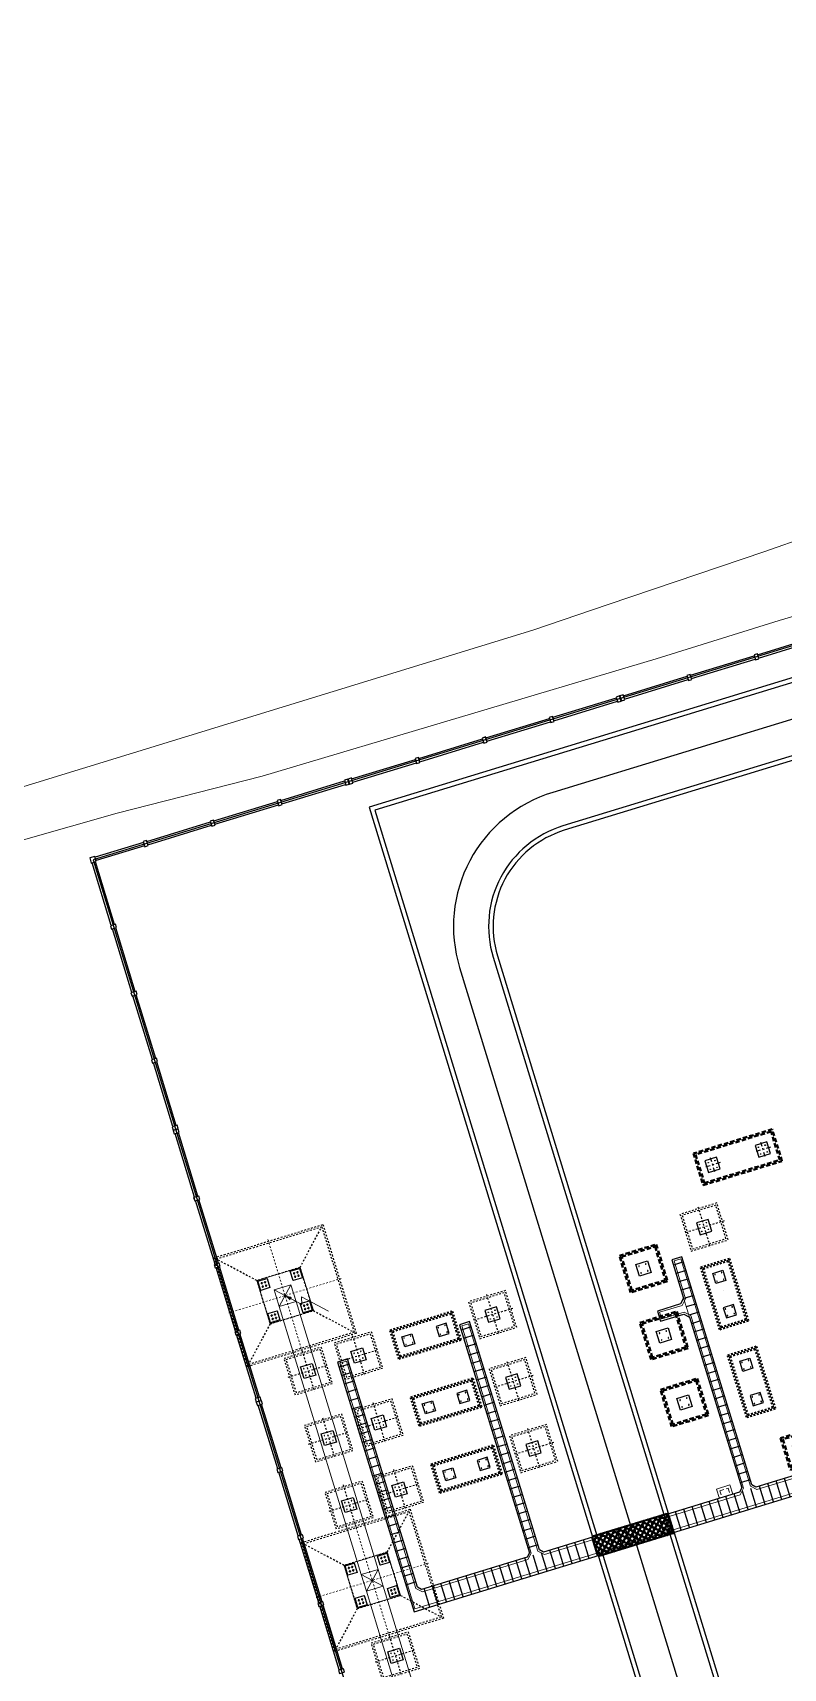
# Model space of a CAD drawing. Header units: inches. Extents: x 543393 to 2689207, y 1841861 to 9121372.
# Drawn here: x 547422.2 to 547465, y 1841939.3 to 1842032.7 of the extents above; entities that cross this region are included whole.
import ezdxf

# ---------------------------------------------------------------- set-up
doc = ezdxf.new("R2010")
doc.units = ezdxf.units.IN
doc.header["$MEASUREMENT"] = 0
for name, pattern in [('02 Xref HH1 MBXD$0$HIDDEN', [0.375, 0.25, -0.125]), ('02 Xref HH1 NDK$0$DASHDOT', [1, 0.5, -0.25, 0, -0.25]), ('02 Xref KB1 MBTB$0$HIDDEN', [0.375, 0.25, -0.125]), ('DASHDOT', [1, 0.5, -0.25, 0, -0.25]), ('DASHED2', [0.375, 0.25, -0.125]), ('HIDDEN', [0.375, 0.25, -0.125])]:
    doc.linetypes.add(name, pattern=pattern)
for name, color, linetype in [('0.TEXT', 7, 'Continuous'), ('02 Xref HT MBXD V2$0$0.DUONG O TO MOI', 4, 'Continuous'), ('02 Xref HT MBXD V2$0$0.MC HH1', 3, 'Continuous'), ('02 Xref KB1 MBTB$0$DUKIEN', 6, '02 Xref KB1 MBTB$0$HIDDEN'), ('0_Central_Road', 9, 'Continuous'), ('Duong', 4, 'Continuous'), ('Giai doan nay (muong cap)', 9, 'Continuous'), ('LAPMOI', 4, 'Continuous'), ('mongs tb', 4, 'Continuous'), ('PDF17_MONG', 7, 'Continuous'), ('PDF17_TAM', 8, 'Continuous'), ('XD-Mong TB', 4, 'Continuous')]:
    doc.layers.add(name, color=color, linetype=linetype)
for name, color, linetype, lineweight in [('02 Xref KB1 MBTB$0$00', 5, 'Continuous', 9), ('1_Kim_CS', 1, 'Continuous', 9), ('COT THEP', 7, 'Continuous', 9), ('HTPP-220', 4, 'Continuous', 40), ('Level 30', 7, 'Continuous', 0)]:
    doc.layers.add(name, color=color, linetype=linetype, lineweight=lineweight)

# ---------------------------------------------------------------- blocks, each defined once
blk = doc.blocks.new('HR')
at = {"layer": 'LAPMOI'}
for points in [[(197005, 65096), (197205, 65096), (197205, 65396), (197005, 65396)], [(201005, 65096), (201205, 65096), (201205, 65396), (201005, 65396)]]:
    blk.add_lwpolyline(points, close=True, dxfattribs=at)
for points in [[(197205, 65346), (201005, 65346)], [(197205, 65146), (201005, 65146)]]:
    blk.add_lwpolyline(points, dxfattribs=at)
blk = doc.blocks.new('MT12')
at = {"color": 8, "linetype": '02 Xref KB1 MBTB$0$HIDDEN', "ltscale": 30}
for points in [[(-3250, -3250), (3250, -3250), (3250, 3250), (-3250, 3250)], [(-3150, -3150), (3150, -3150), (3150, 3150), (-3150, 3150)], [(-1291, 1291), (1291, 1291), (1291, -1291), (-1291, -1291)]]:
    blk.add_lwpolyline(points, close=True, dxfattribs=at)
for points in [[(-1291, 1291), (-3150, 3150)], [(1291, 1291), (3150, 3150)], [(-1291, -1291), (-3150, -3150)], [(1291, -1291), (3150, -3150)]]:
    blk.add_lwpolyline(points, dxfattribs=at)
for points in [[(-1241, 691), (-691, 691), (-691, 1241), (-1241, 1241)], [(691, 691), (1241, 691), (1241, 1241), (691, 1241)], [(-1241, -1241), (-691, -1241), (-691, -691), (-1241, -691)], [(691, -1241), (1241, -1241), (1241, -691), (691, -691)]]:
    blk.add_lwpolyline(points, close=True)
at = {"layer": 'PDF17_MONG', "color": 8, "linetype": 'HIDDEN', "lineweight": 25, "ltscale": 5000}
for centre in [(-1068, 1066), (-867, 1066), (864, 1066), (1065, 1066), (-1068, 868), (-867, 868), (864, 868), (1065, 868), (-1068, -866), (-867, -866), (864, -866), (1065, -866), (-1068, -1064), (-867, -1064), (864, -1064), (1065, -1064)]:
    blk.add_circle(centre, 27.8, dxfattribs=at)
at = {"layer": 'PDF17_TAM', "color": 8, "linetype": 'DASHDOT', "lineweight": 18, "ltscale": 20}
for points in [[(0, 3350), (0, -3350)], [(-3350, 0), (3350, 0)]]:
    blk.add_lwpolyline(points, dxfattribs=at)
at = {"layer": 'PDF17_TAM', "color": 8, "linetype": 'HIDDEN', "lineweight": 18, "ltscale": 5000}
for points in [[(-1006, 1065), (-1132, 1065)], [(-1066, 1128), (-1066, 1000)], [(-926, 1065), (-800, 1065)], [(-866, 1128), (-866, 1000)], [(926, 1065), (800, 1065)], [(866, 1128), (866, 1000)], [(1006, 1065), (1132, 1065)], [(1066, 1128), (1066, 1000)], [(-1006, 867), (-1132, 867)], [(-1066, 804), (-1066, 932)], [(-926, 867), (-800, 867)], [(-866, 804), (-866, 932)], [(926, 867), (800, 867)], [(866, 804), (866, 932)], [(1006, 867), (1132, 867)], [(1066, 804), (1066, 932)], [(-1006, -867), (-1132, -867)], [(-1066, -804), (-1066, -932)], [(-926, -867), (-800, -867)], [(-866, -804), (-866, -932)], [(926, -867), (800, -867)], [(866, -804), (866, -932)], [(1006, -867), (1132, -867)], [(1066, -804), (1066, -932)], [(-1006, -1065), (-1132, -1065)], [(-1066, -1128), (-1066, -1000)], [(-926, -1065), (-800, -1065)], [(-866, -1128), (-866, -1000)], [(926, -1065), (800, -1065)], [(866, -1128), (866, -1000)], [(1006, -1065), (1132, -1065)], [(1066, -1128), (1066, -1000)]]:
    blk.add_lwpolyline(points, dxfattribs=at)
blk = doc.blocks.new('Kim_CS222')
at = {"layer": '1_Kim_CS', "color": 0, "linetype": 'ByBlock', "lineweight": -2, "ltscale": 0.5}
for p, q in [((-1050, 1403), (-228, 581)), ((-506, 506), (-228, 581)), ((0, 0), (-506, 506))]:
    blk.add_line(p, q, dxfattribs=at)
blk.add_lwpolyline([(0, 0, 0, 150, 0), (-177, 177, 150, 150, 0)], format="xyseb", dxfattribs=at)
blk = doc.blocks.new('MTB')
at = {"layer": 'mongs tb', "color": 8, "linetype": '02 Xref HH1 MBXD$0$HIDDEN', "ltscale": 30}
for points in [[(-1100, -1100), (1100, -1100), (1100, 1100), (-1100, 1100)], [(-1000, -1000), (1000, -1000), (1000, 1000), (-1000, 1000)]]:
    blk.add_lwpolyline(points, close=True, dxfattribs=at)
at = {"layer": 'mongs tb', "color": 8, "linetype": 'DASHDOT', "ltscale": 10}
for points in [[(0, 1200), (0, -1200)], [(-1200, 0), (1200, 0)]]:
    blk.add_lwpolyline(points, dxfattribs=at)
at = {"layer": 'mongs tb'}
blk.add_lwpolyline([(-350, -350), (350, -350), (350, 350), (-350, 350)], close=True, dxfattribs=at)
for centre in [(-199, 200), (201, 200), (-199, -199), (201, -199)]:
    blk.add_circle(centre, 15.1, dxfattribs=at)
blk = doc.blocks.new('MDCL -3')
at = {"color": 8, "linetype": '02 Xref HH1 NDK$0$DASHDOT', "ltscale": 10, "const_width": 0.05}
for points in [[(-1025, -962), (-1025, 971)], [(1025, -962), (1025, 971)], [(-2046, 0), (2019, 0)]]:
    blk.add_lwpolyline(points, dxfattribs=at)
at = {"color": 8, "linetype": '02 Xref HH1 MBXD$0$HIDDEN', "ltscale": 20}
for points in [[(1850, -850), (1850, 850), (-1850, 850), (-1850, -850)], [(1750, -750), (1750, 750), (-1750, 750), (-1750, -750)]]:
    blk.add_lwpolyline(points, close=True, dxfattribs=at)
at = {"layer": 'mongs tb'}
for points in [[(-725, -300), (-1325, -300), (-1325, 300), (-725, 300)], [(725, -300), (1325, -300), (1325, 300), (725, 300)]]:
    blk.add_lwpolyline(points, close=True, dxfattribs=at)
for centre in [(-1226, 200), (-825, 200), (825, 200), (1226, 200), (-1226, -200), (-825, -200), (825, -200), (1226, -200)]:
    blk.add_circle(centre, 15.4, dxfattribs=at)
blk = doc.blocks.new('GFDGDFG')
at = {"color": 8, "linetype": 'DASHED2', "ltscale": 1000}
for points in [[(-5100, -1100), (-2900, -1100), (-2900, 1100), (-5100, 1100)], [(-5000, -1000), (-3000, -1000), (-3000, 1000), (-5000, 1000)], [(-1100, -1100), (1100, -1100), (1100, 1100), (-1100, 1100)], [(-1000, -1000), (1000, -1000), (1000, 1000), (-1000, 1000)], [(2900, -1100), (5100, -1100), (5100, 1100), (2900, 1100)], [(3000, -1000), (5000, -1000), (5000, 1000), (3000, 1000)]]:
    blk.add_lwpolyline(points, close=True, dxfattribs=at)
at = {"layer": 'mongs tb'}
for points in [[(-4350, -350), (-3650, -350), (-3650, 350), (-4350, 350)], [(-350, -350), (350, -350), (350, 350), (-350, 350)], [(3650, -350), (4350, -350), (4350, 350), (3650, 350)]]:
    blk.add_lwpolyline(points, close=True, dxfattribs=at)
for centre in [(-4199, 200), (-3799, 200), (-199, 200), (201, 200), (3801, 200), (4201, 200), (-4199, -199), (-3799, -199), (-199, -199), (201, -199), (3801, -199), (4201, -199)]:
    blk.add_circle(centre, 15.1, dxfattribs=at)
blk = doc.blocks.new('X220 NC')
at = {"color": 0, "linetype": 'ByBlock', "lineweight": -2, "ltscale": 4500}
for p, q in [((3752640, -136418), (3751640, -137418)), ((3751640, -136418), (3752640, -137418)), ((3751640, -153418), (3751640, -137418)), ((3752640, -153418), (3752640, -137418)), ((3752640, -153418), (3751640, -154418)), ((3751640, -153418), (3752640, -154418))]:
    blk.add_line(p, q, dxfattribs=at)
for points in [[(3753431, -138209), (3750849, -138209), (3750849, -135627), (3753431, -135627)], [(3750899, -135677), (3751449, -135677), (3751449, -136227), (3750899, -136227)], [(3753381, -135677), (3752831, -135677), (3752831, -136227), (3753381, -136227)], [(3751640, -137418), (3752640, -137418), (3752640, -136418), (3751640, -136418)], [(3752640, -137418), (3751640, -137418), (3751640, -136418), (3752640, -136418)], [(3750899, -138159), (3751449, -138159), (3751449, -137609), (3750899, -137609)], [(3753381, -138159), (3752831, -138159), (3752831, -137609), (3753381, -137609)], [(3753431, -152627), (3750849, -152627), (3750849, -155209), (3753431, -155209)], [(3750899, -152677), (3751449, -152677), (3751449, -153227), (3750899, -153227)], [(3753381, -152677), (3752831, -152677), (3752831, -153227), (3753381, -153227)], [(3751640, -154418), (3752640, -154418), (3752640, -153418), (3751640, -153418)], [(3751640, -153418), (3752640, -153418), (3752640, -154418), (3751640, -154418)], [(3752640, -153418), (3751640, -153418), (3751640, -154418), (3752640, -154418)], [(3750899, -155159), (3751449, -155159), (3751449, -154609), (3750899, -154609)], [(3753381, -155159), (3752831, -155159), (3752831, -154609), (3753381, -154609)]]:
    blk.add_lwpolyline(points, close=True, dxfattribs=at)
blk = doc.blocks.new('Tru DTC')
at = {"color": 8, "linetype": 'HIDDEN', "ltscale": 1000, "elevation": 0}
for points in [[(146250, 33250), (144350, 33250), (144350, 28550), (146250, 28550)], [(146150, 33150), (144450, 33150), (144450, 28650), (146150, 28650)]]:
    blk.add_lwpolyline(points, close=True, dxfattribs=at)
at = {"layer": 'mongs tb', "elevation": 0}
for points in [[(145650, 32750), (144950, 32750), (144950, 32050), (145650, 32050)], [(145650, 29750), (144950, 29750), (144950, 29050), (145650, 29050)]]:
    blk.add_lwpolyline(points, close=True, dxfattribs=at)
at = {"layer": 'mongs tb', "color": 8, "linetype": 'DASHDOT', "ltscale": 500, "elevation": 0}
for points in [[(145300, 31950), (145300, 32850)], [(145750, 32400), (144850, 32400)], [(145750, 29400), (144850, 29400)], [(145300, 28950), (145300, 29850)]]:
    blk.add_lwpolyline(points, dxfattribs=at)
at = {"layer": 'mongs tb'}
for centre in [(145098, 32599, 0), (145098, 32199, 0), (145499, 32599, 0), (145499, 32199, 0), (145098, 29599, 0), (145098, 29199, 0), (145499, 29599, 0), (145499, 29199, 0)]:
    blk.add_circle(centre, 15.1, dxfattribs=at)
blk = doc.blocks.new('*U222')
at = {"layer": '02 Xref HT MBXD V2$0$0.MC HH1', "color": 8}
blk.add_lwpolyline([(-0.55, 0), (0.55, 0)], dxfattribs=at)
blk = doc.blocks.new('*U223')
at = {"layer": '02 Xref HT MBXD V2$0$0.DUONG O TO MOI', "color": 0, "linetype": 'ByBlock', "lineweight": -2, "transparency": 16777216}
for p in [(0, 46.5), (0, 46), (0, 45.5), (0, 45), (0, 44.5), (0, 44), (0, 43.5), (0, 43), (0, 42.5), (0, 42), (0, 41.5), (0, 41), (0, 40.5), (0, 40), (0, 39.5), (0, 39), (0, 38.5), (0, 38), (0, 37.5), (0, 37), (0, 36.5), (0, 36), (0, 35.5), (0, 35), (0, 34.5), (0, 34), (0, 33.5), (0, 33), (0, 32.5), (0, 32), (0, 31.5), (0, 31), (0, 30.5), (0, 30), (0, 29.5), (0, 29), (0, 28.5), (0, 28), (0, 27.5), (0, 27), (0, 26.5), (0, 26), (0, 25.5), (0, 25), (0, 24.5), (0, 24), (0, 23.5), (0, 23), (0, 22.5), (0, 22), (0, 21.5), (0, 21), (0, 20.5), (0, 20), (0, 19.5), (0, 19), (0, 18.5), (0, 18), (0, 17.5), (0, 17), (0, 16.5), (0, 16), (0, 15.5), (0, 15), (0, 14.5), (0, 14), (0, 13.5), (0, 13), (0, 12.5), (0, 12), (0, 11.5), (0, 11), (0, 10.5), (0, 10), (0, 9.5), (0, 9), (0, 8.5), (0, 8), (0, 7.5), (0, 7), (0, 6.5), (0, 6), (0, 5.5), (0, 5), (0, 4.5), (0, 4), (0, 3.5), (0, 3), (0, 2.5), (0, 2), (0, 1.5), (0, 1), (0, 0.5), (0, 0)]:
    blk.add_blockref('*U222', p, dxfattribs=at)
blk = doc.blocks.new('*U256')
at = {"layer": '02 Xref HT MBXD V2$0$0.MC HH1', "color": 8}
blk.add_lwpolyline([(0, -0.3), (0, 0.3)], dxfattribs=at)
blk = doc.blocks.new('*U257')
at = {"layer": '0.TEXT', "color": 0, "linetype": 'ByBlock', "lineweight": -2, "transparency": 16777216}
for p in [(0, 0), (0.5, 0), (1, 0), (1.5, 0), (2, 0), (2.5, 0), (3, 0), (3.5, 0), (4, 0), (4.5, 0), (5, 0), (5.5, 0), (6, 0), (6.5, 0), (7, 0), (7.5, 0), (8, 0), (8.5, 0), (9, 0), (9.5, 0), (10, 0), (10.5, 0), (11, 0), (11.5, 0), (12, 0), (12.5, 0), (13, 0)]:
    blk.add_blockref('*U256', p, dxfattribs=at)
blk = doc.blocks.new('*U242')
at = {"layer": '02 Xref HT MBXD V2$0$0.MC HH1', "color": 8}
blk.add_lwpolyline([(0, -0.3), (0, 0.3)], dxfattribs=at)
blk = doc.blocks.new('*U243')
at = {"layer": '0.TEXT', "color": 0, "linetype": 'ByBlock', "lineweight": -2, "transparency": 16777216}
for p in [(0, 0), (0.5, 0), (1, 0), (1.5, 0), (2, 0), (2.5, 0), (3, 0), (3.5, 0), (4, 0), (4.5, 0), (5, 0), (5.5, 0), (6, 0), (6.5, 0), (7, 0), (7.5, 0), (8, 0), (8.5, 0), (9, 0), (9.5, 0), (10, 0), (10.5, 0), (11, 0), (11.5, 0), (12, 0), (12.5, 0), (13, 0)]:
    blk.add_blockref('*U242', p, dxfattribs=at)
blk = doc.blocks.new('*U225')
at = {"layer": '02 Xref HT MBXD V2$0$0.MC HH1', "color": 8}
blk.add_lwpolyline([(0, -0.3), (0, 0.3)], dxfattribs=at)
blk = doc.blocks.new('*U226')
at = {"layer": '0.TEXT', "color": 0, "linetype": 'ByBlock', "lineweight": -2, "transparency": 16777216}
for p in [(0, 0), (0.5, 0), (1, 0), (1.5, 0), (2, 0), (2.5, 0), (3, 0), (3.5, 0), (4, 0), (4.5, 0), (5, 0), (5.5, 0), (6, 0), (6.5, 0), (7, 0), (7.5, 0), (8, 0), (8.5, 0), (9, 0), (9.5, 0), (10, 0), (10.5, 0), (11, 0), (11.5, 0), (12, 0), (12.5, 0), (13, 0)]:
    blk.add_blockref('*U225', p, dxfattribs=at)

msp = doc.modelspace()

# ---------------------------------------------------------------- hatches: boundary and pattern name
at = {"layer": 'HTPP-220'}
h = msp.add_hatch(dxfattribs=at)
h.set_pattern_fill('ANSI37', color=8, scale=2, angle=107.01231)
h.set_pattern_definition([(152.0123, (547469.76704, 1841925.26866), (-0.1173205, -0.220762), []), (242.0123, (547469.76704, 1841925.26866), (0.220762, -0.1173205), [])])
h.paths.add_polyline_path([(547454.447, 1841945.671), (547454.096, 1841946.818), (547458.419, 1841948.141), (547458.77, 1841946.993)])

# ---------------------------------------------------------------- linework, layer by layer
at = {"layer": '02 Xref HT MBXD V2$0$0.DUONG O TO MOI', "color": 3}
msp.add_lwpolyline([(547477.939, 1841954.061), (547463.433, 1841949.623), (547463.194, 1841949.75), (547459.208, 1841962.777), (547458.634, 1841962.601), (547459.306, 1841960.404), (547459.132, 1841960.077), (547457.811, 1841959.673), (547457.987, 1841959.099), (547459.308, 1841959.503), (547459.635, 1841959.329), (547462.62, 1841949.574), (547462.493, 1841949.335), (547451.315, 1841945.915), (547451.076, 1841946.042), (547447.09, 1841959.069), (547446.517, 1841958.894), (547450.503, 1841945.867), (547450.376, 1841945.628), (547444.359, 1841943.787), (547444.12, 1841943.914), (547440.134, 1841956.941), (547439.56, 1841956.765), (547443.924, 1841942.503), (547487.698, 1841955.897)], dxfattribs=at)
at = {"layer": '02 Xref HT MBXD V2$0$0.DUONG O TO MOI', "const_width": 0.05}
msp.add_lwpolyline([(547459.635, 1841959.329), (547459.306, 1841960.404)], dxfattribs=at)
at = {"layer": '02 Xref HT MBXD V2$0$0.DUONG O TO MOI'}
msp.add_lwpolyline([(547458.77, 1841946.993), (547458.419, 1841948.141), (547454.096, 1841946.818), (547454.447, 1841945.671)], close=True, dxfattribs=at)
at = {"layer": '02 Xref KB1 MBTB$0$00', "lineweight": 18, "ltscale": 100}
for p, q in [((547461.181, 1841949.514), (547461.946, 1841949.748)), ((547461.181, 1841949.514), (547461.343, 1841948.983)), ((547461.946, 1841949.748), (547462.108, 1841949.217))]:
    msp.add_line(p, q, dxfattribs=at)
at = {"layer": '02 Xref KB1 MBTB$0$DUKIEN', "lineweight": 18}
for p, q in [((547461.368, 1841949.414), (547461.846, 1841949.561)), ((547461.368, 1841949.414), (547461.487, 1841949.027)), ((547461.846, 1841949.561), (547461.965, 1841949.174))]:
    msp.add_line(p, q, dxfattribs=at)
at = {"layer": '0_Central_Road', "linetype": 'DASHDOT', "ltscale": 1000}
for p, q in [((547486.737, 1841999.958), (547451.834, 1841989.279)), ((547446.525, 1841979.288), (547475.198, 1841885.577))]:
    msp.add_line(p, q, dxfattribs=at)
msp.add_lwpolyline([(547542.108, 1841963.566), (547526.016, 1842016.159), (547425.611, 1841985.438), (547461.305, 1841868.777), (547533.023, 1841890.72)], dxfattribs=at)
msp.add_arc((547454.175, 1841981.629), 8, 107.01231, 197.01231, dxfattribs=at)
at = {"layer": 'Duong', "color": 8}
msp.add_lwpolyline([(547482.24, 1842002.66), (547482.503, 1842001.8, -0.414214), (547482.012, 1842000.876), (547441.362, 1841988.438), (547476.038, 1841875.104), (547531.52, 1841892.08), (547519.74, 1841930.578, -0.414214), (547521.559, 1841934), (547531.37, 1841937.002), (547530.047, 1841941.324), (547520.236, 1841938.322, -0.414214), (547516.815, 1841940.14), (547509.295, 1841964.716, -0.414214), (547512.441, 1841970.635), (547536.883, 1841978.114), (547526.098, 1842013.361), (547513.552, 1842009.522), (547522.213, 1841981.217, -0.414214), (547520.394, 1841977.796), (547511.119, 1841974.958, -0.414214), (547505.199, 1841978.103), (547496.334, 1842007.077)], format="xyb", dxfattribs=at)
at = {"layer": 'Duong'}
msp.add_lwpolyline([(547482.488, 1842002.737), (547482.752, 1842001.876, -0.414214), (547482.088, 1842000.627), (547441.687, 1841988.266), (547476.211, 1841875.429), (547531.195, 1841892.252), (547519.492, 1841930.502, -0.414214), (547521.483, 1841934.248), (547531.045, 1841937.174), (547529.875, 1841940.999), (547520.312, 1841938.073, -0.414214), (547516.566, 1841940.064), (547509.047, 1841964.64, -0.414214), (547512.365, 1841970.884), (547536.558, 1841978.286), (547525.908, 1842013.093), (547513.86, 1842009.407), (547522.461, 1841981.293, -0.414214), (547520.47, 1841977.547), (547511.195, 1841974.709, -0.414214), (547504.951, 1841978.027), (547496.086, 1842007.001)], format="xyb", dxfattribs=at)
msp.add_lwpolyline([(547522.532, 1841900.059), (547493.859, 1841993.771, 0.414214), (547486.366, 1841997.753), (547452.42, 1841987.366, 0.414214), (547448.438, 1841979.874), (547477.11, 1841886.162, 0.414214), (547484.603, 1841882.18), (547518.55, 1841892.566, 0.414214)], format="xyb", close=True, dxfattribs=at)
at = {"layer": 'Duong', "color": 8}
msp.add_lwpolyline([(547486.442, 1841997.504), (547452.496, 1841987.118, 0.414214), (547448.686, 1841979.95), (547477.359, 1841886.238, 0.414214), (547484.527, 1841882.429), (547518.474, 1841892.815, 0.414214), (547522.283, 1841899.983), (547493.61, 1841993.695, 0.414214)], format="xyb", close=True, dxfattribs=at)
at = {"layer": 'Giai doan nay (muong cap)', "color": 8, "linetype": '02 Xref HH1 MBXD$0$HIDDEN', "lineweight": 15, "ltscale": 1000}
msp.add_lwpolyline([(547477.975, 1841953.915), (547463.485, 1841949.482), (547463.11, 1841949.681), (547459.141, 1841962.652), (547458.759, 1841962.535), (547459.42, 1841960.374), (547459.221, 1841959.999), (547457.936, 1841959.606), (547458.053, 1841959.224), (547459.338, 1841959.617), (547459.712, 1841959.418), (547462.728, 1841949.564), (547462.528, 1841949.189), (547451.367, 1841945.774), (547450.993, 1841945.973), (547447.024, 1841958.945), (547446.642, 1841958.828), (547450.61, 1841945.856), (547450.411, 1841945.482), (547444.411, 1841943.646), (547444.036, 1841943.845), (547440.067, 1841956.816), (547439.685, 1841956.699), (547443.975, 1841942.676), (547487.714, 1841956.058)], dxfattribs=at)
at = {"layer": 'LAPMOI'}
msp.add_lwpolyline([(547425.798, 1841985.339), (547425.71, 1841985.626), (547425.423, 1841985.538), (547425.511, 1841985.251)], close=True, dxfattribs=at)
for points in [[(547428.488, 1841986.423), (547425.725, 1841985.578)], [(547428.547, 1841986.232), (547425.783, 1841985.387)], [(547426.654, 1841981.679), (547425.557, 1841985.265)], [(547426.845, 1841981.738), (547425.748, 1841985.324)]]:
    msp.add_lwpolyline(points, dxfattribs=at)
at = {"layer": 'Level 30', "color": 5, "linetype": 'Continuous', "lineweight": 0, "flags": 128}
for points in [[(547547.3, 1842000), (547544.4, 1842008), (547543.3, 1842010), (547540.2, 1842022), (547538.336, 1842032.651), (547507.02, 1842020.43), (547478.88, 1842008.28), (547463.939, 1842003.035), (547454.99, 1842000), (547450.71, 1841998.55), (547413.61, 1841987.15)], [(547413.28, 1841984.203), (547426.991, 1841988.095), (547435.266, 1841990.209), (547457.738, 1841996.905), (547464.757, 1841999.096), (547479.303, 1842003.38), (547483.2, 1842004.528), (547493.957, 1842007.834), (547522.598, 1842016.302), (547526.675, 1842017.474), (547526.71, 1842017.467), (547526.737, 1842017.444), (547526.745, 1842017.428), (547531.542, 1842003.854), (547539.239, 1841980.121), (547541.659, 1841971.654), (547545.189, 1841960.262), (547545.986, 1841957.844), (547545.5, 1841966), (547545.5, 1841966), (547547, 1841978)]]:
    msp.add_lwpolyline(points, dxfattribs=at)

# ---------------------------------------------------------------- block references
at = {"layer": '0.TEXT', "rotation": 107.0123114188912}
for name, p in [('*U257', (547462.816, 1841949.957)), ('*U243', (547450.699, 1841946.249)), ('*U226', (547443.743, 1841944.121))]:
    msp.add_blockref(name, p, dxfattribs=at)
at = {"layer": '02 Xref HT MBXD V2$0$0.DUONG O TO MOI', "rotation": 107.0123114188912}
msp.add_blockref('*U223', (547489.127, 1841956.909), dxfattribs=at)
at = {"layer": '1_Kim_CS', "xscale": -0.0015, "yscale": 0.0015, "zscale": 0.0015, "rotation": 287.0123114188912}
msp.add_blockref('Kim_CS222', (547436.567, 1841960.555), dxfattribs=at)
at = {"layer": 'COT THEP', "xscale": 0.001, "yscale": 0.001, "zscale": 0.001, "rotation": 17.01231141889117}
for p in [(543808.555, 1840993.692), (543813.529, 1840977.436)]:
    msp.add_blockref('X220 NC', p, dxfattribs=at)
at = {"layer": 'HTPP-220', "yscale": 0.001, "zscale": 0.001}
for name, p, xscale, rotation in [('Tru DTC', (547534.448, 1841838.554), 0.001, 107.0123114188912), ('MTB', (547460.471, 1841964.47), 0.001, 287.0123114188912), ('GFDGDFG', (547458.181, 1841958.28), -0.001, 107.0123114188912), ('MDCL -3', (547461.641, 1841960.645), -0.001, 287.0123114188912), ('MTB', (547448.406, 1841959.471), 0.001, 287.0123114188912), ('MDCL -3', (547444.58, 1841958.301), -0.001, 17.01231141889109), ('MTB', (547440.755, 1841957.13), -0.001, 107.0123114188912), ('MTB', (547437.884, 1841956.252), -0.001, 107.0123114188912), ('MDCL -3', (547463.177, 1841955.625), -0.001, 287.0123114188912), ('MTB', (547449.576, 1841955.646), 0.001, 287.0123114188912), ('MDCL -3', (547445.751, 1841954.476), -0.001, 17.01231141889109), ('MTB', (547441.925, 1841953.305), -0.001, 107.0123114188912), ('MTB', (547439.055, 1841952.427), -0.001, 107.0123114188912), ('Tru DTC', (547539.422, 1841822.298), 0.001, 107.0123114188912), ('MTB', (547450.746, 1841951.821), 0.001, 287.0123114188912), ('MDCL -3', (547446.921, 1841950.651), -0.001, 17.01231141889109), ('MTB', (547443.096, 1841949.48), -0.001, 107.0123114188912), ('MTB', (547440.225, 1841948.602), -0.001, 107.0123114188912), ('MTB', (547442.858, 1841939.996), -0.001, 107.0123114188912)]:
    msp.add_blockref(name, p, dxfattribs=dict(at, xscale=xscale, rotation=rotation))
at = {"layer": 'LAPMOI', "xscale": 0.001, "yscale": 0.001, "zscale": 0.001}
for p, rotation in [((547294.068, 1841876.959), 17.01231141889117), ((547290.243, 1841875.789), 17.01231141889117), ((547286.418, 1841874.618), 17.01231141889117), ((547282.383, 1841873.384), 17.01231141889117), ((547278.558, 1841872.213), 17.01231141889117), ((547274.733, 1841871.043), 17.01231141889117), ((547270.908, 1841869.873), 17.01231141889117), ((547266.873, 1841868.638), 17.01231141889117), ((547263.048, 1841867.468), 17.01231141889117), ((547259.223, 1841866.298), 17.01231141889117), ((547548.009, 1841808.398), 107.0123114188912), ((547549.179, 1841804.573), 107.0123114188912), ((547550.35, 1841800.748), 107.0123114188912), ((547551.584, 1841796.712), 107.0123114188912), ((547552.755, 1841792.887), 107.0123114188912), ((547553.925, 1841789.062), 107.0123114188912), ((547555.095, 1841785.237), 107.0123114188912), ((547556.33, 1841781.202), 107.0123114188912), ((547557.5, 1841777.377), 107.0123114188912), ((547558.671, 1841773.552), 107.0123114188912), ((547559.841, 1841769.727), 107.0123114188912)]:
    msp.add_blockref('HR', p, dxfattribs=dict(at, rotation=rotation))
at = {"layer": 'XD-Mong TB', "xscale": -0.001, "yscale": 0.001, "zscale": 0.001, "rotation": 107.0123114188912}
for p in [(547436.568, 1841960.556), (547441.542, 1841944.299)]:
    msp.add_blockref('MT12', p, dxfattribs=at)

doc.saveas('drawing.dxf')
